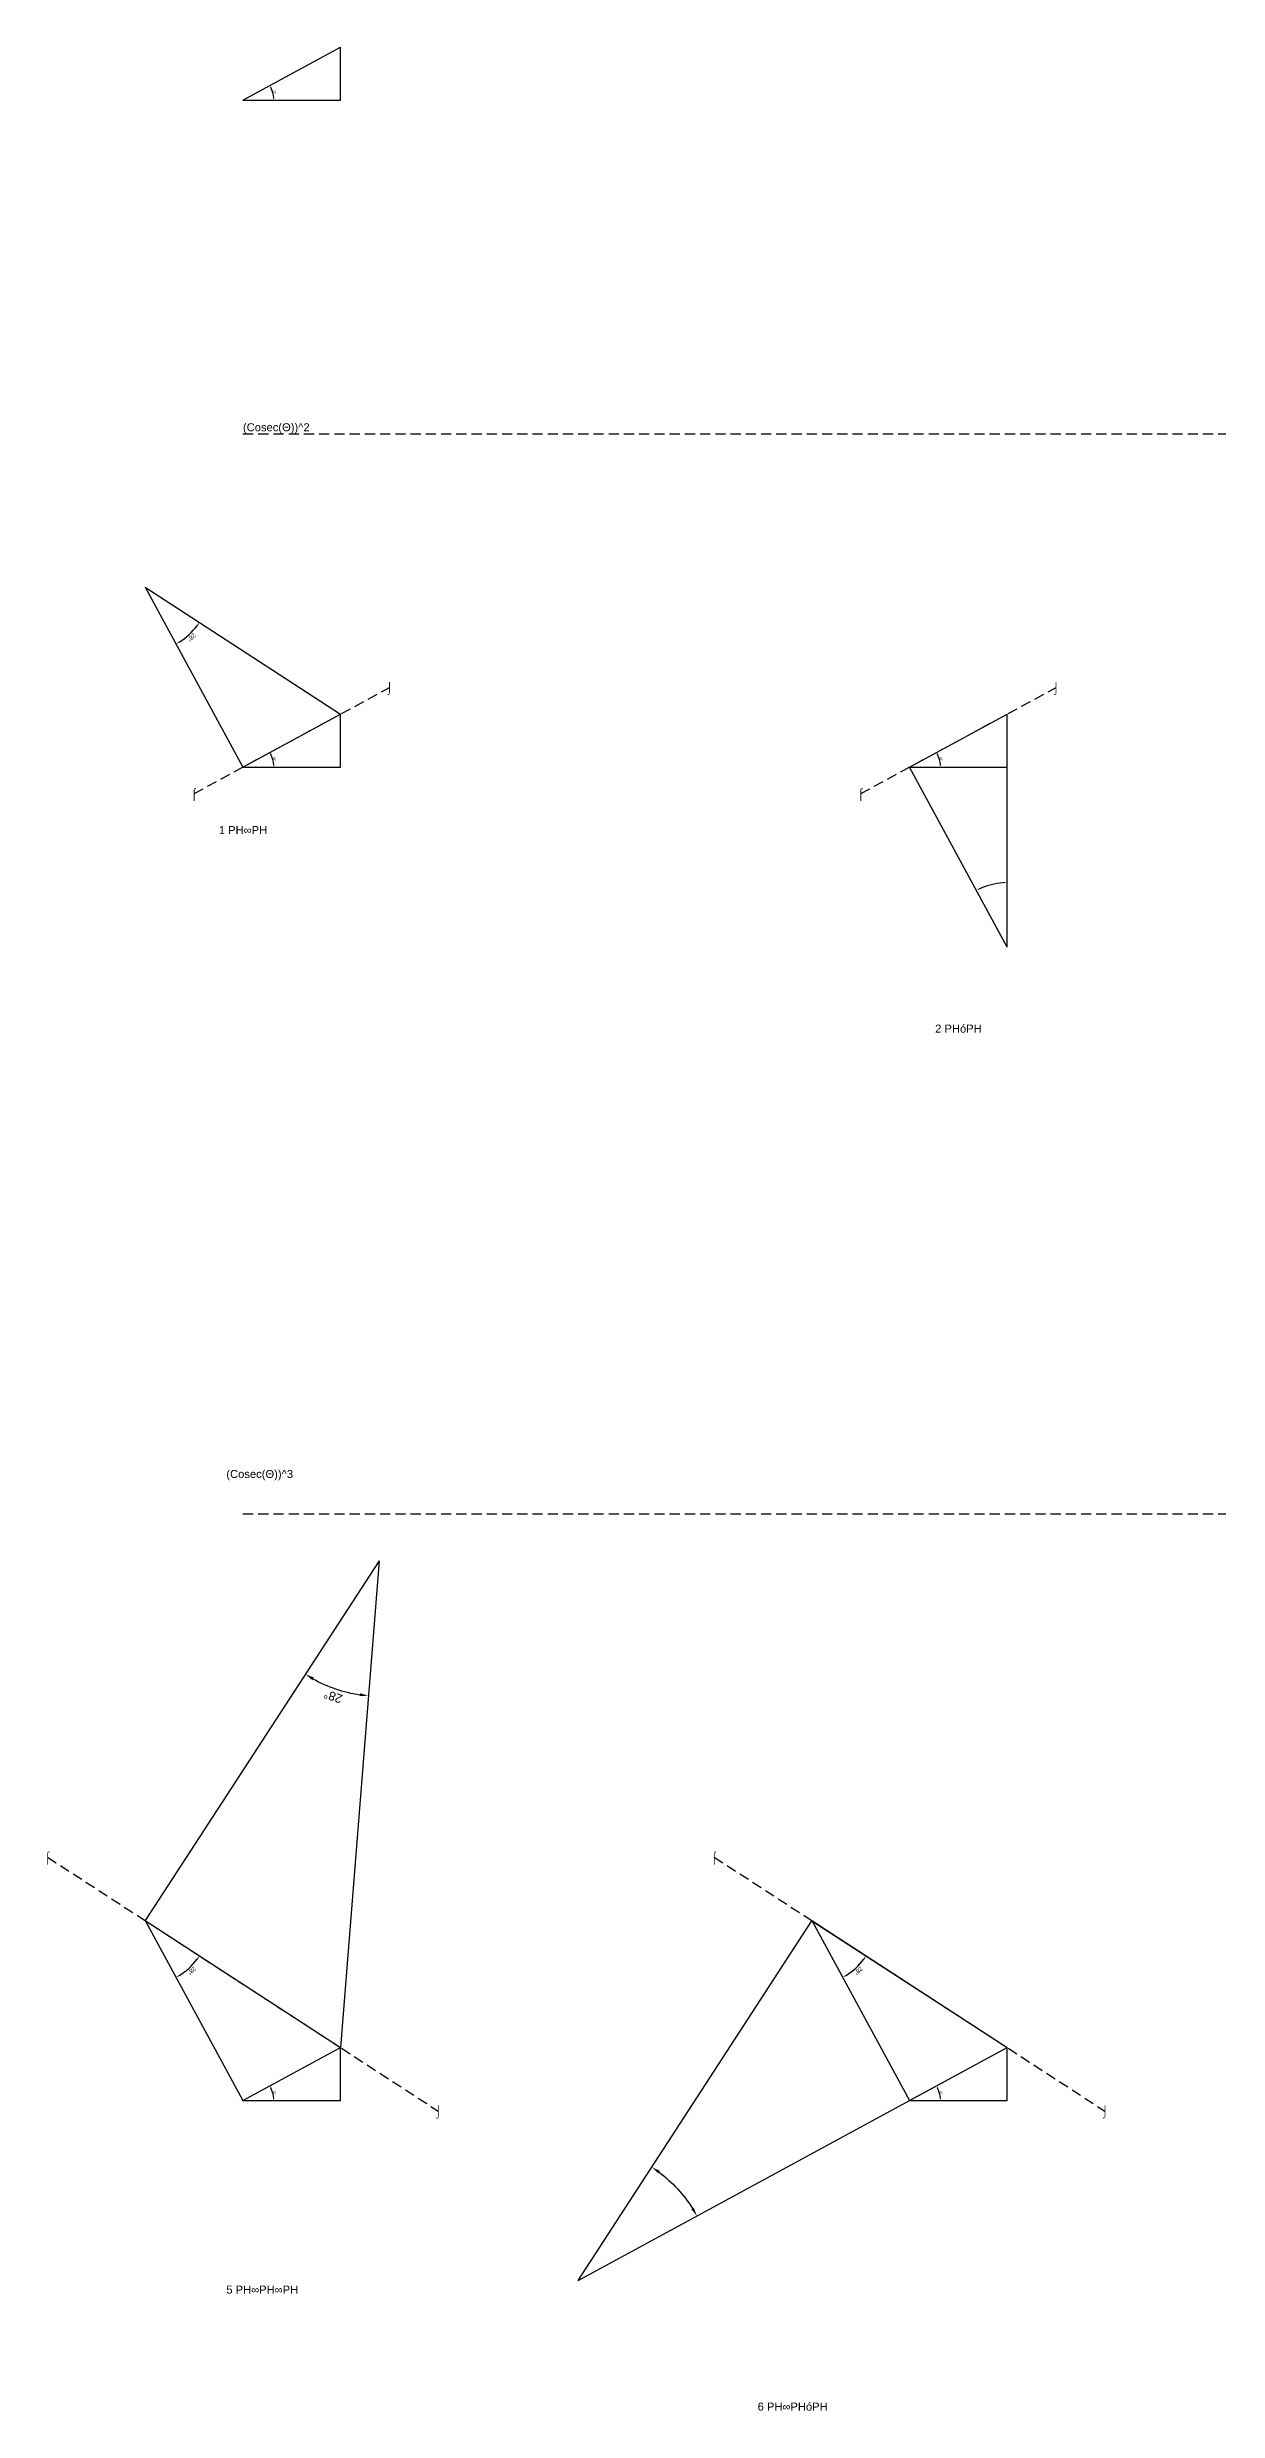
# Model space of a CAD drawing. Header units: millimetres. Extents: x 1423577 to 4401751, y -454579 to 121312.
# Drawn here: x 2413506 to 2559834, y -174094 to 121312 of the extents above; entities that cross this region are included whole.
import ezdxf
from ezdxf.enums import TextEntityAlignment as Align

# ---------------------------------------------------------------- set-up
doc = ezdxf.new("R2010")
doc.units = ezdxf.units.MM
doc.header["$PDMODE"] = 35
doc.linetypes.add('DASHED', pattern=[19.05, 12.7, -6.35])
for name, color, linetype in [('BASE', 170, 'Continuous'), ('HYPOTENUSE', 20, 'Continuous'), ('PERPENDICULAR', 90, 'Continuous')]:
    doc.layers.add(name, color=color, linetype=linetype)
doc.styles.add('Arial', font='arial_0.ttf')
doc.dimstyles.new('ISO-25', dxfattribs={"dimtxt": 250, "dimasz": 100, "dimexe": 1.25, "dimexo": 0.625, "dimgap": 100, "dimtad": 1, "dimdec": 0, "dimtxsty": 'Arial', "dimcen": 2.5, "dimadec": 0, "dimazin": 0, "dimtfac": 1, "dimtdec": 0, "dimtmove": 0, "dimatfit": 3, "dimfxl": 1, "dimarcsym": 0})

# ---------------------------------------------------------------- blocks, each defined once
blk = doc.blocks.new('*D2')
at = {"color": 0, "lineweight": -2, "transparency": 16777216}
blk.add_arc((0, 0), 3850, 3.72107, 24.76727, dxfattribs=at)
at = {"color": 0, "transparency": 16777216}
for points in [[(3459, 1594), (3533, 1632), (3384, 1836)], [(3884, 251), (3800, 249), (3850, 0)]]:
    blk.add_solid(points, dxfattribs=at)
at = {"layer": 'Defpoints', "color": 0, "transparency": 16777216}
for p in [(12208, 6625), (0, 0), (0, 0), (3797, 635), (12208, 0)]:
    blk.add_point(p, dxfattribs=at)
at = {"color": 0, "transparency": 16777216, "insert": (3952, 1003), "char_height": 250, "attachment_point": 5, "rotation": 284.24417, "style": 'Arial'}
blk.add_mtext('28°', dxfattribs=at)
blk = doc.blocks.new('GTN')
at = {"layer": 'BASE'}
blk.add_line((0, 0), (12208.3, 0), dxfattribs=at)
at = {"layer": 'HYPOTENUSE'}
blk.add_line((0, 0), (12208.3, 6625.3), dxfattribs=at)
at = {"layer": 'PERPENDICULAR'}
blk.add_line((12208.3, 0), (12208.3, 6625.3), dxfattribs=at)
at = {"color": 6}
dim = blk.add_angular_dim_2l(base=(3797.3, 635.2), line1=((0, 0), (12208.3, 0)), line2=((0, 0), (12208.3, 6625.3)), dimstyle='ISO-25', override={"dimasz": 250}, dxfattribs=at)
dim.commit()
dim.dimension.update_dxf_attribs({"geometry": '*D2', "text_midpoint": (3952.4, 1003.3)})

msp = doc.modelspace()

# ---------------------------------------------------------------- linework, layer by layer
at = {"linetype": 'DASHED', "ltscale": 100}
for p, q in [((2437972, 73016), (3188041, 73016)), ((2431867, 28033), (2456284, 41283)), ((2515209, 28033), (2539625, 41283)), ((2437972, -61982), (3188041, -61982)), ((2413555, -104906), (2462388, -136647)), ((2496896, -104906), (2545729, -136647))]:
    msp.add_line(p, q, dxfattribs=at)

# ---------------------------------------------------------------- block references
for p in [(2437972, 114687), (2437972, 31345), (2521313, 31345), (2437972, -135337), (2521313, -135337)]:
    msp.add_blockref('GTN', p)
for p, xscale, yscale, zscale, rotation in [((2425763, 53841), 2.096524862893649, 2.096524862893649, 2.096524862893649, 298.4883327617913), ((2533521, 8850), -2.096524862893649, 2.096524862893649, 2.096524862893649, 298.4883327617913), ((2455007, -67849), 4.395416500731236, 4.395416500731236, 4.395416500731236, 236.9766655235826), ((2425763, -112841), 2.096524862893649, 2.096524862893649, 2.096524862893649, 298.4883327617913), ((2509104, -112841), 2.096524862893649, 2.096524862893649, 2.096524862893649, 298.4883327617913), ((2479860, -157833), -4.395416500731236, 4.395416500731235, 4.395416500731236, 236.9766655235826)]:
    msp.add_blockref('GTN', p, dxfattribs=dict(at, xscale=xscale, yscale=yscale, zscale=zscale, rotation=rotation))

# ---------------------------------------------------------------- texts
at = {"linetype": 'DASHED', "ltscale": 100, "style": 'Arial'}
for s, p in [('(Cosec(Θ))^ 2', (2437972, 73016)), ('(Cosec(Θ))^ 3', (2435896, -57811))]:
    msp.add_text(s, height=1000, dxfattribs=at).set_placement(p, align=Align.BOTTOM_LEFT)
for s, p in [('⌡', (2456284, 41283)), ('⌡', (2539625, 41283)), ('⌠', (2431867, 28033)), ('⌠', (2515209, 28033)), ('1 PH∞PH', (2437972, 23472)), ('2 PHóPH', (2527417, -1343)), ('⌠', (2413555, -104906)), ('⌠', (2496896, -104906)), ('⌡', (2462388, -136647)), ('⌡', (2545729, -136647)), ('5 PH∞PH∞PH', (2440385, -158957)), ('6 PH∞PHóPH', (2506691, -173580))]:
    msp.add_text(s, height=1000, dxfattribs=at).set_placement(p, align=Align.MIDDLE_CENTER)

doc.saveas('drawing.dxf')
